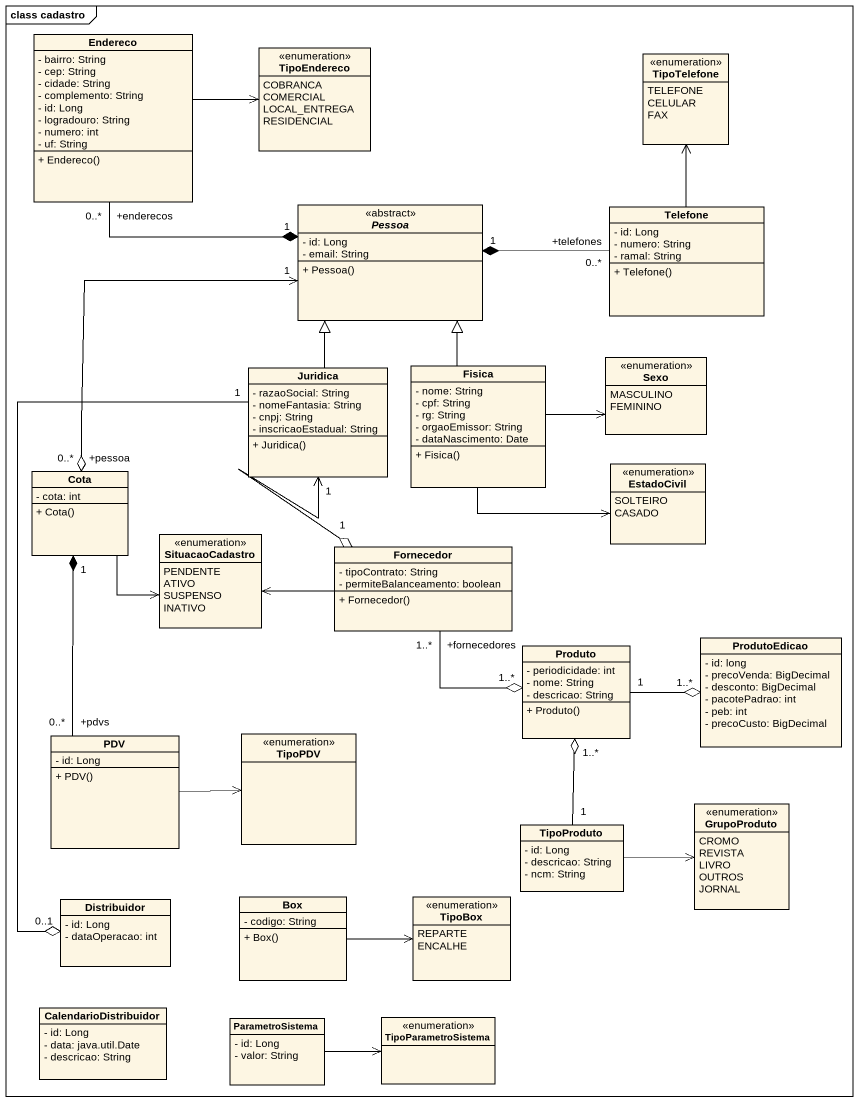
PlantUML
@startuml
mainframe class cadastro
hide circle
hide empty members
skinparam classAttributeIconSize 0
class Endereco {
  - bairro: String
  - cep: String
  - cidade: String
  - complemento: String
  - id: Long
  - logradouro: String
  - numero: int
  - uf: String
  + Endereco()
}
enum TipoEndereco {
  COBRANCA
  COMERCIAL
  LOCAL_ENTREGA
  RESIDENCIAL
}
enum TipoTelefone {
  TELEFONE
  CELULAR
  FAX
}
abstract class Pessoa <<abstract>> {
  - id: Long
  - email: String
  + Pessoa()
}
class Telefone {
  - id: Long
  - numero: String
  - ramal: String
  + Telefone()
}
class Juridica {
  - razaoSocial: String
  - nomeFantasia: String
  - cnpj: String
  - inscricaoEstadual: String
  + Juridica()
}
class Fisica {
  - nome: String
  - cpf: String
  - rg: String
  - orgaoEmissor: String
  - dataNascimento: Date
  + Fisica()
}
enum Sexo {
  MASCULINO
  FEMININO
}
class Cota {
  - cota: int
  + Cota()
}
enum EstadoCivil {
  SOLTEIRO
  CASADO
}
enum SituacaoCadastro {
  PENDENTE
  ATIVO
  SUSPENSO
  INATIVO
}
class Fornecedor {
  - tipoContrato: String
  - permiteBalanceamento: boolean
  + Fornecedor()
}
class ProdutoEdicao {
  - id: long
  - precoVenda: BigDecimal
  - desconto: BigDecimal
  - pacotePadrao: int
  - peb: int
  - precoCusto: BigDecimal
}
class Produto {
  - periodicidade: int
  - nome: String
  - descricao: String
  + Produto()
}
class PDV {
  - id: Long
  + PDV()
}
enum TipoPDV
enum GrupoProduto {
  CROMO
  REVISTA
  LIVRO
  OUTROS
  JORNAL
}
class TipoProduto {
  - id: Long
  - descricao: String
  - ncm: String
}
class Distribuidor {
  - id: Long
  - dataOperacao: int
}
class "Box" as Box_ {
  - codigo: String
  + Box()
}
enum TipoBox {
  REPARTE
  ENCALHE
}
class CalendarioDistribuidor {
  - id: Long
  - data: java.util.Date
  - descricao: String
}
class ParametroSistema {
  - id: Long
  - valor: String
}
enum TipoParametroSistema
Endereco -right-> TipoEndereco
Endereco "+enderecos\n0..*" -right-* "1" Pessoa
Pessoa "1" <--o "+pessoa\n0..*" Cota
Telefone -up-> TipoTelefone
Telefone "+telefones\n0..*" -left-* "1" Pessoa
Juridica -up-|> Pessoa
Juridica "1" <--o "1" Fornecedor
Juridica "1" --o "0..1" Distribuidor
Fisica -up-|> Pessoa
Fisica -right-> Sexo
Fisica -right-> EstadoCivil
Cota -right-> SituacaoCadastro
Fornecedor -left-> SituacaoCadastro
Fornecedor "+fornecedores\n1..*" --o "1..*" Produto
Produto "1" -right-o "1..*" ProdutoEdicao
PDV "+pdvs\n0..*" -up-* "1" Cota
PDV -right-> TipoPDV
TipoProduto "1" -up-o "1..*" Produto
TipoProduto -right-> GrupoProduto
Box_ -right-> TipoBox
ParametroSistema -right-> TipoParametroSistema
@enduml
